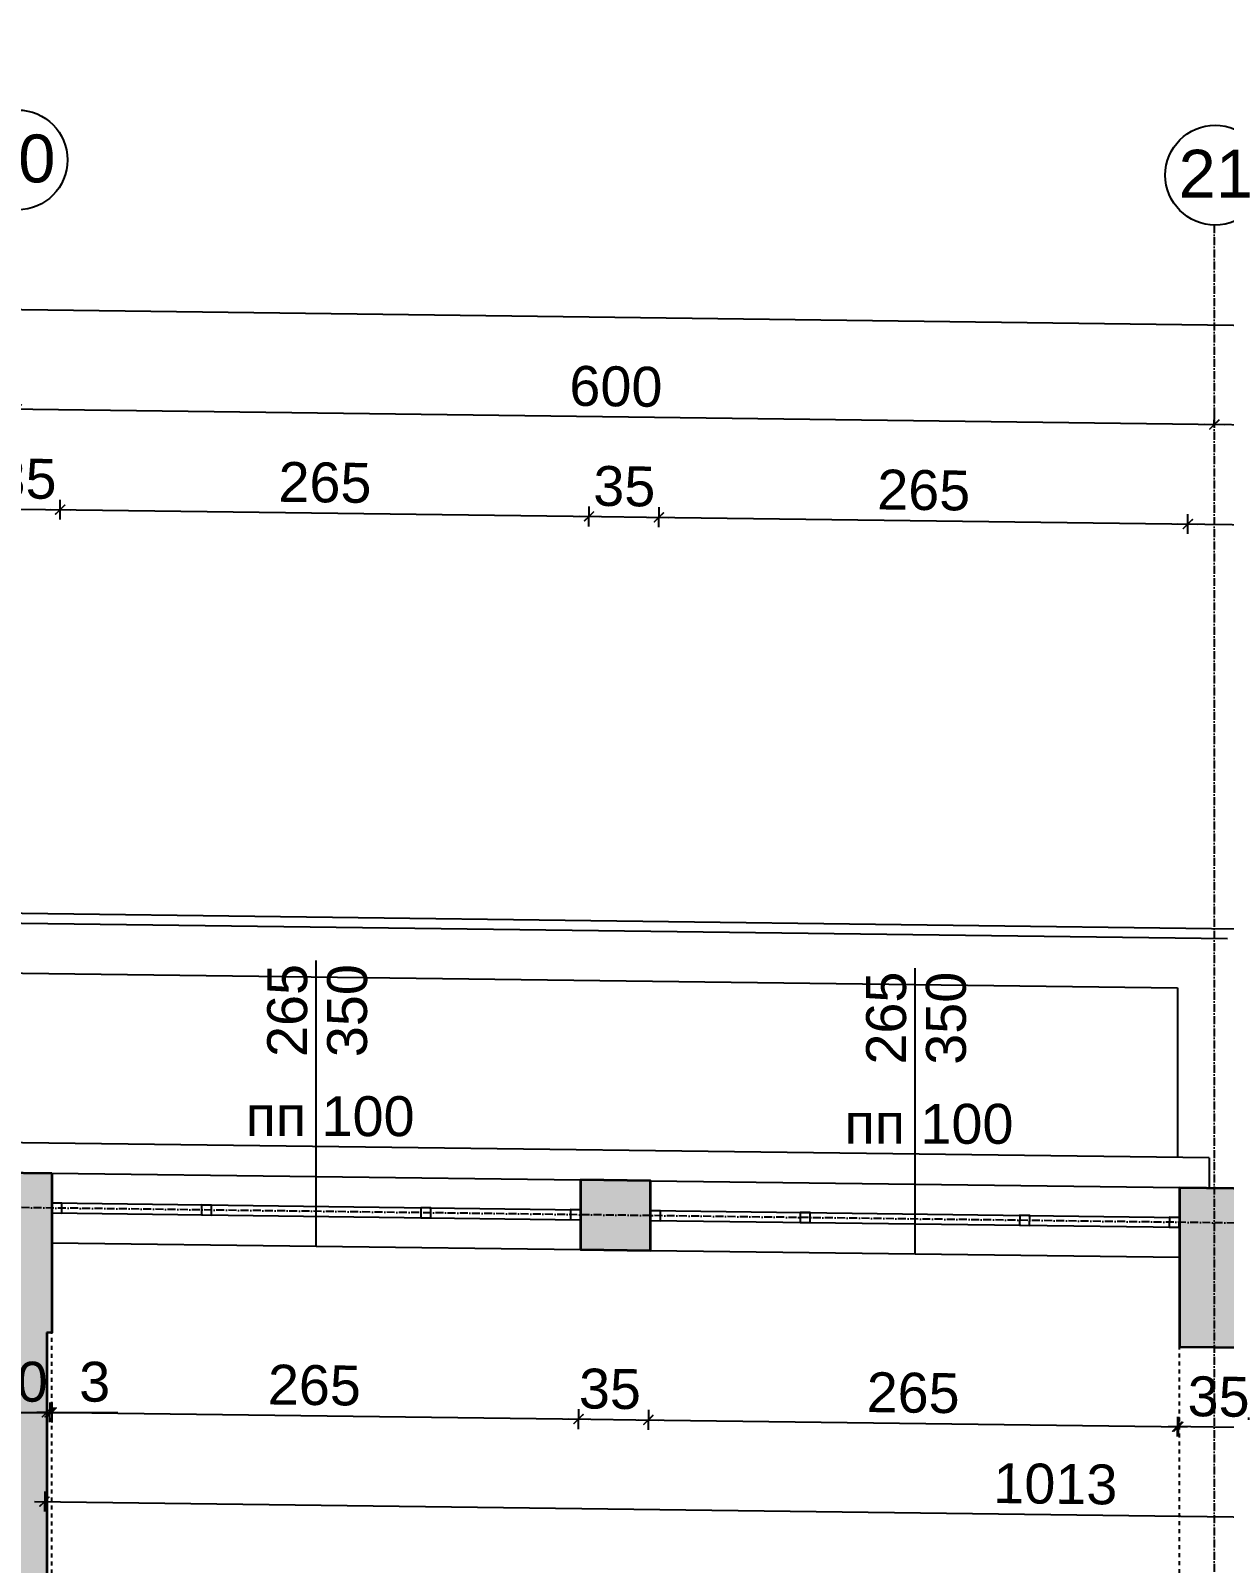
# Model space of a CAD drawing. Header units: inches. Extents: x -72385 to 39588, y -6525 to 66685.
# Drawn here: x -41718 to -41120, y 23797 to 24565 of the extents above; entities that cross this region are included whole.
import ezdxf

# ---------------------------------------------------------------- set-up
doc = ezdxf.new("R2010")
doc.units = ezdxf.units.IN
doc.header["$MEASUREMENT"] = 0
doc.linetypes.add('DashDot', pattern=[0.6, 0.4, -0.1, 0, -0.1])
doc.linetypes.add('Hidden', pattern=[0.4, 0.2, -0.2])
for name, color, linetype, lineweight in [('Изгледни линии', 253, 'Continuous', 25), ('Надписи коти външни', 252, 'Continuous', 25), ('Надписи коти вътрешни', 252, 'Continuous', 25), ('Надписи Оси', 252, 'Continuous', 25), ('Надписи прозорци', 252, 'Continuous', 25), ('Оси', 252, 'DashDot', 25), ('Прозорци', 251, 'Continuous', 25), ('Пунктир', 253, 'Hidden', 25), ('Разрезни линии', 7, 'Continuous', 35), ('Щрих стени', 254, 'Continuous', 25)]:
    doc.layers.add(name, color=color, linetype=linetype, lineweight=lineweight)
doc.styles.add('Arial Regular', font='arial.ttf')
doc.styles.get("Standard").update_dxf_attribs({"font": 'arial.ttf'})
doc.dimstyles.new('Annotative', dxfattribs={"dimscale": 0, "dimtxt": 20, "dimasz": 5, "dimexe": 5, "dimexo": 5, "dimgap": 5, "dimtad": 1, "dimdec": 0, "dimzin": 0, "dimdsep": 46, "dimtxsty": 'Standard', "dimblk": 'ARCHTICK', "dimcen": 5, "dimdle": 5, "dimadec": 0, "dimazin": 0, "dimtfac": 1, "dimtdec": 0, "dimtofl": 0, "dimtmove": 0, "dimatfit": 3, "dimldrblk": 'ARCHTICK', "dimfxl": 5, "dimfxlon": 1, "dimtolj": 1, "dimtzin": 0, "dimarcsym": 1})

# ---------------------------------------------------------------- blocks, each defined once
blk = doc.blocks.new('_ArchTick')
at = {"color": 0, "linetype": 'ByBlock', "const_width": 0.15}
blk.add_lwpolyline([(-0.5, -0.5), (0.5, 0.5)], dxfattribs=at)
blk = doc.blocks.new('*D2873')
at = {"layer": 'Defpoints', "color": 0, "ltscale": 50, "transparency": 16777216}
for p in [(-41707.34, 23957.41), (-41442.34, 23954.04), (-41443.42, 23869.13)]:
    blk.add_point(p, dxfattribs=at)
at = {"layer": 'Надписи коти вътрешни', "color": 0, "lineweight": -2, "ltscale": 50, "transparency": 16777216}
for p, q in [((-41708.35, 23877.5), (-41708.48, 23867.51)), ((-41443.35, 23874.13), (-41443.48, 23864.13)), ((-41713.42, 23872.57), (-41438.42, 23869.07))]:
    blk.add_line(p, q, dxfattribs=at)
at = {"layer": 'Надписи коти вътрешни', "color": 0, "lineweight": -2, "ltscale": 50, "transparency": 16777216, "xscale": 5, "yscale": 5, "zscale": 5}
for p, rotation in [((-41708.42, 23872.5), 179.2706286525463), ((-41443.42, 23869.13), 359.2706286525462)]:
    blk.add_blockref('_ArchTick', p, dxfattribs=dict(at, rotation=rotation))
at = {"layer": 'Надписи коти вътрешни', "color": 0, "ltscale": 50, "transparency": 16777216, "insert": (-41575.72, 23886.03), "char_height": 20, "attachment_point": 5, "rotation": 359.27063}
blk.add_mtext('\\A1;265', dxfattribs=at)
blk = doc.blocks.new('*D2874')
at = {"layer": 'Defpoints', "color": 0, "ltscale": 50, "transparency": 16777216}
for p in [(-41709.84, 23922.44), (-41707.34, 23922.41), (-41707.34, 23872.49)]:
    blk.add_point(p, dxfattribs=at)
at = {"layer": 'Надписи коти вътрешни', "color": 0, "lineweight": -2, "ltscale": 50, "transparency": 16777216}
for p, q in [((-41709.84, 23877.49), (-41709.84, 23867.49)), ((-41707.34, 23877.49), (-41707.34, 23867.49)), ((-41709.84, 23872.49), (-41714.84, 23872.49)), ((-41707.34, 23872.49), (-41674.24, 23872.49))]:
    blk.add_line(p, q, dxfattribs=at)
at = {"layer": 'Надписи коти вътрешни', "color": 0, "lineweight": -2, "ltscale": 50, "transparency": 16777216, "xscale": 5, "yscale": 5, "zscale": 5}
blk.add_blockref('_ArchTick', (-41709.84, 23872.49), dxfattribs=at)
at = {"layer": 'Надписи коти вътрешни', "color": 0, "lineweight": -2, "ltscale": 50, "transparency": 16777216, "xscale": 5, "yscale": 5, "zscale": 5, "rotation": 180}
blk.add_blockref('_ArchTick', (-41707.34, 23872.49), dxfattribs=at)
at = {"layer": 'Надписи коти вътрешни', "color": 0, "ltscale": 50, "transparency": 16777216, "insert": (-41685.79, 23887.71), "char_height": 20, "attachment_point": 5}
blk.add_mtext('\\A1;3', dxfattribs=at)
blk = doc.blocks.new('*D2875')
at = {"layer": 'Defpoints', "color": 0, "ltscale": 50, "transparency": 16777216}
for p in [(-41442.34, 23954.04), (-41407.34, 23953.6), (-41408.42, 23868.69)]:
    blk.add_point(p, dxfattribs=at)
at = {"layer": 'Надписи коти вътрешни', "color": 0, "lineweight": -2, "ltscale": 50, "transparency": 16777216}
for p, q in [((-41443.35, 23874.13), (-41443.48, 23864.13)), ((-41408.35, 23873.69), (-41408.48, 23863.69)), ((-41448.42, 23869.19), (-41403.42, 23868.62))]:
    blk.add_line(p, q, dxfattribs=at)
at = {"layer": 'Надписи коти вътрешни', "color": 0, "lineweight": -2, "ltscale": 50, "transparency": 16777216, "xscale": 5, "yscale": 5, "zscale": 5}
for p, rotation in [((-41443.42, 23869.13), 179.2706286525581), ((-41408.42, 23868.69), 359.2706286525582)]:
    blk.add_blockref('_ArchTick', p, dxfattribs=dict(at, rotation=rotation))
at = {"layer": 'Надписи коти вътрешни', "color": 0, "ltscale": 50, "transparency": 16777216, "insert": (-41427.62, 23884.15), "char_height": 20, "attachment_point": 5, "rotation": 359.27063}
blk.add_mtext('\\A1;35', dxfattribs=at)
blk = doc.blocks.new('*D2876')
at = {"layer": 'Defpoints', "color": 0, "ltscale": 50, "transparency": 16777216}
for p in [(-41407.34, 23953.6), (-41142.34, 23950.22), (-41143.42, 23865.31)]:
    blk.add_point(p, dxfattribs=at)
at = {"layer": 'Надписи коти вътрешни', "color": 0, "lineweight": -2, "ltscale": 50, "transparency": 16777216}
for p, q in [((-41408.35, 23873.69), (-41408.48, 23863.69)), ((-41413.42, 23868.75), (-41138.42, 23865.25)), ((-41143.35, 23870.31), (-41143.48, 23860.31))]:
    blk.add_line(p, q, dxfattribs=at)
at = {"layer": 'Надписи коти вътрешни', "color": 0, "lineweight": -2, "ltscale": 50, "transparency": 16777216, "xscale": 5, "yscale": 5, "zscale": 5}
for p, rotation in [((-41408.42, 23868.69), 179.270628652547), ((-41143.42, 23865.31), 359.270628652547)]:
    blk.add_blockref('_ArchTick', p, dxfattribs=dict(at, rotation=rotation))
at = {"layer": 'Надписи коти вътрешни', "color": 0, "ltscale": 50, "transparency": 16777216, "insert": (-41275.72, 23882.21), "char_height": 20, "attachment_point": 5, "rotation": 359.27063}
blk.add_mtext('\\A1;265', dxfattribs=at)
blk = doc.blocks.new('*D2877')
at = {"layer": 'Defpoints', "color": 0, "ltscale": 50, "transparency": 16777216}
for p in [(-41142.34, 23905.22), (-41107.34, 23904.77), (-41142.85, 23865.3)]:
    blk.add_point(p, dxfattribs=at)
at = {"layer": 'Надписи коти вътрешни', "color": 0, "lineweight": -2, "ltscale": 50, "transparency": 16777216}
for p, q in [((-41142.78, 23870.3), (-41142.91, 23860.31)), ((-41107.78, 23869.86), (-41107.91, 23859.86)), ((-41102.85, 23864.8), (-41147.85, 23865.37))]:
    blk.add_line(p, q, dxfattribs=at)
at = {"layer": 'Надписи коти вътрешни', "color": 0, "lineweight": -2, "ltscale": 50, "transparency": 16777216, "xscale": 5, "yscale": 5, "zscale": 5}
for p, rotation in [((-41142.85, 23865.3), 179.2706286525464), ((-41107.85, 23864.86), 359.2706286525463)]:
    blk.add_blockref('_ArchTick', p, dxfattribs=dict(at, rotation=rotation))
at = {"layer": 'Надписи коти вътрешни', "color": 0, "ltscale": 50, "transparency": 16777216, "insert": (-41122.65, 23880.27), "char_height": 20, "attachment_point": 5, "rotation": 359.27063}
blk.add_mtext('\\A1;35', dxfattribs=at)
blk = doc.blocks.new('*D2920')
at = {"layer": 'Defpoints', "color": 0, "ltscale": 50, "transparency": 16777216}
for p in [(-41709.84, 23912.44), (-40697.34, 23899.55), (-40698.42, 23814.88)]:
    blk.add_point(p, dxfattribs=at)
at = {"layer": 'Надписи коти вътрешни', "color": 0, "lineweight": -2, "ltscale": 50, "transparency": 16777216}
for p, q in [((-41715.91, 23827.83), (-40693.42, 23814.82)), ((-41710.85, 23832.77), (-41710.98, 23822.77)), ((-40698.35, 23819.88), (-40698.48, 23809.88))]:
    blk.add_line(p, q, dxfattribs=at)
at = {"layer": 'Надписи коти вътрешни', "color": 0, "lineweight": -2, "ltscale": 50, "transparency": 16777216, "xscale": 5, "yscale": 5, "zscale": 5}
for p, rotation in [((-41710.92, 23827.77), 179.2706286525683), ((-40698.42, 23814.88), 359.2706286525683)]:
    blk.add_blockref('_ArchTick', p, dxfattribs=dict(at, rotation=rotation))
at = {"layer": 'Надписи коти вътрешни', "color": 0, "ltscale": 50, "transparency": 16777216, "insert": (-41204.47, 23836.54), "char_height": 20, "attachment_point": 5, "rotation": 359.27063}
blk.add_mtext('\\A1;1013', dxfattribs=at)
blk = doc.blocks.new('*D5747')
at = {"layer": 'Defpoints', "color": 0, "ltscale": 50, "transparency": 16777216}
for p in [(-41703.1, 24324.89), (-41742.34, 23992.86), (-41707.34, 23992.42)]:
    blk.add_point(p, dxfattribs=at)
at = {"layer": 'Надписи коти външни', "color": 0, "lineweight": -2, "ltscale": 50, "transparency": 16777216}
for p, q in [((-41738.17, 24320.34), (-41738.04, 24330.34)), ((-41703.17, 24319.89), (-41703.04, 24329.89)), ((-41743.1, 24325.4), (-41698.11, 24324.83))]:
    blk.add_line(p, q, dxfattribs=at)
at = {"layer": 'Надписи коти външни', "color": 0, "lineweight": -2, "ltscale": 50, "transparency": 16777216, "xscale": 5, "yscale": 5, "zscale": 5}
for p, rotation in [((-41738.1, 24325.34), 179.2706286525344), ((-41703.1, 24324.89), 359.2706286525344)]:
    blk.add_blockref('_ArchTick', p, dxfattribs=dict(at, rotation=rotation))
at = {"layer": 'Надписи коти външни', "color": 0, "ltscale": 50, "transparency": 16777216, "insert": (-41720.41, 24340.33), "char_height": 20, "attachment_point": 5, "rotation": 359.27063}
blk.add_mtext('\\A1;35', dxfattribs=at)
blk = doc.blocks.new('*D5748')
at = {"layer": 'Defpoints', "color": 0, "ltscale": 50, "transparency": 16777216}
for p in [(-41438.1, 24321.52), (-41707.34, 23992.42), (-41442.34, 23989.04)]:
    blk.add_point(p, dxfattribs=at)
at = {"layer": 'Надписи коти външни', "color": 0, "lineweight": -2, "ltscale": 50, "transparency": 16777216}
for p, q in [((-41703.17, 24319.89), (-41703.04, 24329.89)), ((-41708.1, 24324.95), (-41433.11, 24321.45)), ((-41438.17, 24316.52), (-41438.04, 24326.52))]:
    blk.add_line(p, q, dxfattribs=at)
at = {"layer": 'Надписи коти външни', "color": 0, "lineweight": -2, "ltscale": 50, "transparency": 16777216, "xscale": 5, "yscale": 5, "zscale": 5}
for p, rotation in [((-41703.1, 24324.89), 179.2706286525486), ((-41438.1, 24321.52), 359.2706286525486)]:
    blk.add_blockref('_ArchTick', p, dxfattribs=dict(at, rotation=rotation))
at = {"layer": 'Надписи коти външни', "color": 0, "ltscale": 50, "transparency": 16777216, "insert": (-41570.41, 24338.41), "char_height": 20, "attachment_point": 5, "rotation": 359.27063}
blk.add_mtext('\\A1;265', dxfattribs=at)
blk = doc.blocks.new('*D5749')
at = {"layer": 'Defpoints', "color": 0, "ltscale": 50, "transparency": 16777216}
for p in [(-41403.1, 24321.07), (-41442.34, 23989.04), (-41407.34, 23988.6)]:
    blk.add_point(p, dxfattribs=at)
at = {"layer": 'Надписи коти външни', "color": 0, "lineweight": -2, "ltscale": 50, "transparency": 16777216}
for p, q in [((-41443.1, 24321.58), (-41398.11, 24321.01)), ((-41438.17, 24316.52), (-41438.04, 24326.52)), ((-41403.17, 24316.07), (-41403.04, 24326.07))]:
    blk.add_line(p, q, dxfattribs=at)
at = {"layer": 'Надписи коти външни', "color": 0, "lineweight": -2, "ltscale": 50, "transparency": 16777216, "xscale": 5, "yscale": 5, "zscale": 5}
for p, rotation in [((-41438.1, 24321.52), 179.2706286525403), ((-41403.1, 24321.07), 359.2706286525403)]:
    blk.add_blockref('_ArchTick', p, dxfattribs=dict(at, rotation=rotation))
at = {"layer": 'Надписи коти външни', "color": 0, "ltscale": 50, "transparency": 16777216, "insert": (-41420.41, 24336.51), "char_height": 20, "attachment_point": 5, "rotation": 359.27063}
blk.add_mtext('\\A1;35', dxfattribs=at)
blk = doc.blocks.new('*D5750')
at = {"layer": 'Defpoints', "color": 0, "ltscale": 50, "transparency": 16777216}
for p in [(-41138.1, 24317.7), (-41407.34, 23988.6), (-41142.34, 23985.22)]:
    blk.add_point(p, dxfattribs=at)
at = {"layer": 'Надписи коти външни', "color": 0, "lineweight": -2, "ltscale": 50, "transparency": 16777216}
for p, q in [((-41408.1, 24321.14), (-41133.11, 24317.63)), ((-41403.17, 24316.07), (-41403.04, 24326.07)), ((-41138.17, 24312.7), (-41138.04, 24322.7))]:
    blk.add_line(p, q, dxfattribs=at)
at = {"layer": 'Надписи коти външни', "color": 0, "lineweight": -2, "ltscale": 50, "transparency": 16777216, "xscale": 5, "yscale": 5, "zscale": 5}
for p, rotation in [((-41403.1, 24321.07), 179.2706286525478), ((-41138.1, 24317.7), 359.2706286525478)]:
    blk.add_blockref('_ArchTick', p, dxfattribs=dict(at, rotation=rotation))
at = {"layer": 'Надписи коти външни', "color": 0, "ltscale": 50, "transparency": 16777216, "insert": (-41270.41, 24334.59), "char_height": 20, "attachment_point": 5, "rotation": 359.27063}
blk.add_mtext('\\A1;265', dxfattribs=at)
blk = doc.blocks.new('*D5768')
at = {"layer": 'Defpoints', "color": 0, "ltscale": 50, "transparency": 16777216}
for p in [(-41124.84, 24367.53), (-41124.84, 24367.53), (-40239.84, 24356.12)]:
    blk.add_point(p, dxfattribs=at)
at = {"layer": 'Надписи коти външни', "color": 0, "lineweight": -2, "ltscale": 50, "transparency": 16777216}
for p, q in [((-40234.84, 24356.06), (-41129.84, 24367.6)), ((-41124.84, 24367.53), (-41124.77, 24372.53)), ((-40239.84, 24356.12), (-40239.77, 24361.12))]:
    blk.add_line(p, q, dxfattribs=at)
at = {"layer": 'Надписи коти външни', "color": 0, "lineweight": -2, "ltscale": 50, "transparency": 16777216, "xscale": 5, "yscale": 5, "zscale": 5}
for p, rotation in [((-41124.84, 24367.53), 179.2613306404161), ((-40239.84, 24356.12), 359.2613306404161)]:
    blk.add_blockref('_ArchTick', p, dxfattribs=dict(at, rotation=rotation))
at = {"layer": 'Надписи коти външни', "color": 0, "ltscale": 50, "transparency": 16777216, "insert": (-40682.14, 24377.04), "char_height": 20, "attachment_point": 5, "rotation": 359.26133}
blk.add_mtext('\\A1;885', dxfattribs=at)
blk = doc.blocks.new('*D5769')
at = {"layer": 'Defpoints', "color": 0, "ltscale": 50, "transparency": 16777216}
for p in [(-41724.84, 24375.17), (-41724.84, 24375.17), (-41124.84, 24367.53)]:
    blk.add_point(p, dxfattribs=at)
at = {"layer": 'Надписи коти външни', "color": 0, "lineweight": -2, "ltscale": 50, "transparency": 16777216}
for p, q in [((-41119.84, 24367.47), (-41729.84, 24375.23)), ((-41724.84, 24375.17), (-41724.77, 24380.17)), ((-41124.84, 24367.53), (-41124.77, 24372.53))]:
    blk.add_line(p, q, dxfattribs=at)
at = {"layer": 'Надписи коти външни', "color": 0, "lineweight": -2, "ltscale": 50, "transparency": 16777216, "xscale": 5, "yscale": 5, "zscale": 5}
for p, rotation in [((-41724.84, 24375.17), 179.2706286525994), ((-41124.84, 24367.53), 359.2706286525993)]:
    blk.add_blockref('_ArchTick', p, dxfattribs=dict(at, rotation=rotation))
at = {"layer": 'Надписи коти външни', "color": 0, "ltscale": 50, "transparency": 16777216, "insert": (-41424.64, 24386.56), "char_height": 20, "attachment_point": 5, "rotation": 359.27063}
blk.add_mtext('\\A1;600', dxfattribs=at)
blk = doc.blocks.new('*D5760')
at = {"layer": 'Defpoints', "color": 0, "ltscale": 50, "transparency": 16777216}
for p in [(-40216.83, 24405.98), (-52317.34, 24127.49), (-40222.34, 23973.51)]:
    blk.add_point(p, dxfattribs=at)
at = {"layer": 'Надписи коти външни', "color": 0, "lineweight": -2, "ltscale": 50, "transparency": 16777216}
for p, q in [((-52311.9, 24554.95), (-52311.77, 24564.95)), ((-52316.83, 24560.02), (-40211.83, 24405.91)), ((-40216.9, 24400.98), (-40216.77, 24410.98))]:
    blk.add_line(p, q, dxfattribs=at)
at = {"layer": 'Надписи коти външни', "color": 0, "lineweight": -2, "ltscale": 50, "transparency": 16777216, "xscale": 5, "yscale": 5, "zscale": 5}
for p, rotation in [((-52311.83, 24559.95), 179.2706286525472), ((-40216.83, 24405.98), 359.2706286525473)]:
    blk.add_blockref('_ArchTick', p, dxfattribs=dict(at, rotation=rotation))
at = {"layer": 'Надписи коти външни', "color": 0, "ltscale": 50, "transparency": 16777216, "insert": (-46264.14, 24498.18), "char_height": 20, "attachment_point": 5, "rotation": 359.27063}
blk.add_mtext('\\A1;12095', dxfattribs=at)
blk = doc.blocks.new('*D5832')
at = {"layer": 'Defpoints', "color": 0, "ltscale": 50, "transparency": 16777216}
for p in [(-40903.1, 24314.71), (-41142.34, 23985.22), (-40907.34, 23982.23)]:
    blk.add_point(p, dxfattribs=at)
at = {"layer": 'Надписи коти външни', "color": 0, "lineweight": -2, "ltscale": 50, "transparency": 16777216}
for p, q in [((-41138.17, 24312.7), (-41138.04, 24322.7)), ((-40903.17, 24309.71), (-40903.04, 24319.71)), ((-41143.1, 24317.76), (-40898.11, 24314.64))]:
    blk.add_line(p, q, dxfattribs=at)
at = {"layer": 'Надписи коти външни', "color": 0, "lineweight": -2, "ltscale": 50, "transparency": 16777216, "xscale": 5, "yscale": 5, "zscale": 5}
for p, rotation in [((-41138.1, 24317.7), 179.2706286525453), ((-40903.1, 24314.71), 359.2706286525453)]:
    blk.add_blockref('_ArchTick', p, dxfattribs=dict(at, rotation=rotation))
at = {"layer": 'Надписи коти външни', "color": 0, "ltscale": 50, "transparency": 16777216, "insert": (-41020.41, 24331.42), "char_height": 20, "attachment_point": 5, "rotation": 359.27063}
blk.add_mtext('\\A1;235', dxfattribs=at)
blk = doc.blocks.new('*D7306')
at = {"layer": 'Defpoints', "color": 0, "ltscale": 10, "transparency": 16777216}
for p in [(-41739.84, 23885.12), (-41709.84, 23885.12), (-41709.84, 23872.49)]:
    blk.add_point(p, dxfattribs=at)
at = {"layer": 'Надписи коти вътрешни', "color": 0, "lineweight": -2, "ltscale": 10, "transparency": 16777216}
for p, q in [((-41739.84, 23877.49), (-41739.84, 23867.49)), ((-41709.84, 23877.49), (-41709.84, 23867.49)), ((-41744.84, 23872.49), (-41704.84, 23872.49))]:
    blk.add_line(p, q, dxfattribs=at)
at = {"layer": 'Надписи коти вътрешни', "color": 0, "lineweight": -2, "ltscale": 10, "transparency": 16777216, "xscale": 5, "yscale": 5, "zscale": 5, "rotation": 180}
blk.add_blockref('_ArchTick', (-41739.84, 23872.49), dxfattribs=at)
at = {"layer": 'Надписи коти вътрешни', "color": 0, "lineweight": -2, "ltscale": 10, "transparency": 16777216, "xscale": 5, "yscale": 5, "zscale": 5}
blk.add_blockref('_ArchTick', (-41709.84, 23872.49), dxfattribs=at)
at = {"layer": 'Надписи коти вътрешни', "color": 0, "ltscale": 10, "transparency": 16777216, "insert": (-41724.84, 23887.71), "char_height": 20, "attachment_point": 5}
blk.add_mtext('\\A1;30', dxfattribs=at)

msp = doc.modelspace()

# ---------------------------------------------------------------- hatches: boundary and pattern name
at = {"layer": 'Щрих стени', "ltscale": 10}
h = msp.add_hatch(color=256, dxfattribs=at)
h.dxf.hatch_style = 1
h.paths.add_polyline_path([(-42607.34, 24003.88), (-42642.34, 24004.32), (-42642.34, 23969.32), (-42607.34, 23968.87)])
h.paths.add_polyline_path([(-42094.84, 23394.8), (-42299.84, 23397.41), (-42299.84, 23427.37), (-42309.84, 23427.49), (-42309.84, 23920.08), (-42307.34, 23920.05), (-42307.34, 24000.06), (-42342.34, 24000.5), (-42342.34, 23920.49), (-42339.84, 23920.46), (-42339.84, 23427.87), (-42349.84, 23428), (-42349.84, 23398.05), (-42549.84, 23400.59), (-42549.84, 23370.59), (-42349.84, 23368.05), (-42349.84, 23337.99), (-42299.84, 23337.36), (-42299.84, 23367.41), (-42094.84, 23364.8)])
h.paths.add_polyline_path([(-42007.34, 23996.24), (-42042.34, 23996.68), (-42042.34, 23961.68), (-42007.34, 23961.23)])
h.paths.add_polyline_path([(-41499.84, 23387.23), (-41699.84, 23389.77), (-41699.84, 23419.73), (-41709.84, 23419.85), (-41709.84, 23912.44), (-41707.34, 23912.41), (-41707.34, 23992.42), (-41742.34, 23992.86), (-41742.34, 23912.86), (-41739.84, 23912.82), (-41739.84, 23420.24), (-41774.84, 23420.68), (-41774.84, 23390.73), (-41934.84, 23392.76), (-41934.84, 23362.76), (-41749.84, 23360.41), (-41749.84, 23330.36), (-41699.84, 23329.72), (-41699.84, 23359.77), (-41499.84, 23357.22)])
h.paths.add_polyline_path([(-41407.34, 23988.6), (-41442.34, 23989.04), (-41442.34, 23954.04), (-41407.34, 23953.6)])
h.paths.add_polyline_path([(-40222.34, 23973.51), (-40717.34, 23979.81), (-40717.34, 23964.81), (-40907.34, 23967.23), (-40907.34, 23982.23), (-41142.34, 23985.22), (-41142.34, 23905.22), (-41107.34, 23904.77), (-41107.34, 23949.78), (-40697.34, 23944.56), (-40697.34, 23657.03), (-40667.34, 23656.65), (-40667.34, 23929.17), (-40622.34, 23928.6), (-40622.34, 23943.6), (-40257.34, 23938.96), (-40257.34, 23683.93), (-40267.34, 23684.06), (-40267.34, 23609.06), (-40257.34, 23608.93), (-40257.34, 23371.41), (-40497.34, 23374.46), (-40497.34, 23344.46), (-40257.34, 23341.41), (-40257.34, 23098.89), (-40267.34, 23099.01), (-40267.34, 23024.01), (-40257.34, 23023.88), (-40257.34, 22773.86), (-40647.34, 22778.83), (-40647.34, 22798.83), (-40667.34, 22799.08), (-40667.34, 22819.08), (-40697.34, 22819.47), (-40697.34, 22779.46), (-40732.34, 22779.91), (-40732.34, 22749.91), (-40207.34, 22743.22), (-40207.34, 22763.22), (-40222.34, 22763.41)])
h.paths.add_polyline_path([(-40597.34, 23405.74), (-40667.34, 23406.63), (-40667.34, 23436.63), (-40697.34, 23437.02), (-40697.34, 23377.01), (-41069.84, 23381.75), (-41069.84, 23407.01), (-41199.84, 23408.66), (-41199.84, 23383.41), (-41339.84, 23385.19), (-41339.84, 23355.19), (-41199.84, 23353.41), (-41199.84, 23328.66), (-41142.34, 23327.93), (-41142.34, 23297.92), (-41112.34, 23297.54), (-41112.34, 23327.54), (-41069.84, 23327), (-41069.84, 23351.75), (-40697.34, 23347.01), (-40697.34, 22919.47), (-40667.34, 22919.09), (-40667.34, 23346.63), (-40597.34, 23345.74)])
h.paths.add_polyline_path([(-41112.34, 23137.53), (-41142.34, 23137.91), (-41142.34, 23082.65), (-41949.84, 23092.93), (-41949.84, 23062.93), (-41749.84, 23060.38), (-41749.84, 22910.37), (-41744.84, 22910.31), (-41744.84, 23060.32), (-41207.34, 23053.48), (-41207.34, 22983.47), (-41142.34, 22982.64), (-41142.34, 22792.63), (-41182.34, 22793.14), (-41182.34, 22728.13), (-41699.84, 22734.72), (-41699.84, 22819.73), (-41749.84, 22820.36), (-41749.84, 22765.36), (-41774.84, 22765.68), (-41774.84, 22730.67), (-41754.84, 22730.42), (-41142.34, 22722.62), (-41142.34, 22185.08), (-41707.34, 22192.27), (-41707.34, 22237.28), (-41742.34, 22237.72), (-41742.34, 22157.71), (-41738.03, 22019.81), (-41401.27, 22028.66), (-41401.8, 22048.66), (-41708.66, 22040.59), (-41712, 22147.33), (-41124.55, 22139.85), (-41121.98, 22056.01), (-41321.83, 22050.76), (-41321.3, 22030.77), (-41291.31, 22031.56), (-41289.48, 21971.58), (-41269.48, 21972.11), (-41271.32, 22032.08), (-41121.37, 22036.02), (-41116.17, 21866.1), (-41098.68, 21866.56), (-41107.34, 22149.63), (-41097.34, 22149.5), (-41097.34, 22184.51), (-41112.34, 22184.7), (-41112.34, 22404.71), (-41077.34, 22404.27), (-41077.34, 22434.27), (-41112.34, 22434.72), (-41112.34, 22754.74), (-41042.34, 22753.85), (-41042.34, 22783.85), (-41087.34, 22784.43), (-41087.34, 22804.43), (-41112.34, 22804.75)])

# ---------------------------------------------------------------- linework, layer by layer
at = {"layer": 'Изгледни линии', "ltscale": 50}
for p, q in [((-45969.84, 24176.69), (-41113.29, 24114.87)), ((-45939.84, 24146.31), (-41143.29, 24085.24)), ((-41143.29, 24085.24), (-41143.29, 24000.24)), ((-41127.34, 24000.03), (-45937.34, 24061.27)), ((-41127.34, 24000.03), (-41127.34, 23985.03)), ((-41707.34, 23992.42), (-41442.34, 23989.04)), ((-41407.34, 23988.6), (-41142.34, 23985.22)), ((-41707.34, 23957.41), (-41442.34, 23954.04)), ((-41407.34, 23953.6), (-41142.34, 23950.22))]:
    msp.add_line(p, q, dxfattribs=at)
msp.add_lwpolyline([(-45964.84, 24066.62), (-45964.84, 24171.63), (-41118.29, 24109.93)], dxfattribs=at)
at = {"layer": 'Надписи Оси', "ltscale": 50}
for centre in [(-41724.4, 24500.18), (-41124.4, 24492.54)]:
    msp.add_circle(centre, 25, dxfattribs=at)
at = {"layer": 'Надписи прозорци', "ltscale": 50}
for p, q in [((-41574.84, 23955.73), (-41574.84, 24098.88)), ((-41274.77, 23951.91), (-41274.77, 24095.06))]:
    msp.add_line(p, q, dxfattribs=at)
at = {"layer": 'Оси', "ltscale": 10}
for p, q in [((-41124.84, 24467.54), (-41124.84, 22167.35)), ((-39839.84, 23951.14), (-52799.84, 24116.13))]:
    msp.add_line(p, q, dxfattribs=at)
at = {"layer": 'Прозорци', "ltscale": 50}
for p, q in [((-41707.34, 23977.42), (-41442.34, 23974.04)), ((-41407.34, 23973.6), (-41142.34, 23970.22)), ((-41707.34, 23972.42), (-41442.34, 23969.04)), ((-41407.34, 23968.6), (-41142.34, 23965.22))]:
    msp.add_line(p, q, dxfattribs=at)
for points in [[(-41707.34, 23972.42), (-41702.34, 23972.35), (-41702.27, 23977.35), (-41707.27, 23977.42), (-41707.34, 23972.42)], [(-41632.35, 23971.46), (-41627.35, 23971.4), (-41627.29, 23976.4), (-41632.29, 23976.46), (-41632.35, 23971.46)], [(-41522.39, 23970.06), (-41517.39, 23970), (-41517.33, 23975), (-41522.32, 23975.06), (-41522.39, 23970.06)], [(-41447.4, 23969.11), (-41442.4, 23969.05), (-41442.34, 23974.05), (-41447.34, 23974.11), (-41447.4, 23969.11)], [(-41407.34, 23968.6), (-41402.34, 23968.53), (-41402.27, 23973.53), (-41407.27, 23973.6), (-41407.34, 23968.6)], [(-41332.35, 23967.64), (-41327.35, 23967.58), (-41327.29, 23972.58), (-41332.29, 23972.64), (-41332.35, 23967.64)], [(-41222.39, 23966.24), (-41217.39, 23966.18), (-41217.33, 23971.18), (-41222.32, 23971.24), (-41222.39, 23966.24)], [(-41147.4, 23965.29), (-41142.4, 23965.23), (-41142.34, 23970.23), (-41147.34, 23970.29), (-41147.4, 23965.29)]]:
    msp.add_lwpolyline(points, dxfattribs=at)
at = {"layer": 'Пунктир', "ltscale": 10}
for p, q in [((-41707.34, 23419.82), (-41707.34, 23912.41)), ((-41142.34, 23407.93), (-41142.34, 23905.22))]:
    msp.add_line(p, q, dxfattribs=at)
at = {"layer": 'Разрезни линии', "ltscale": 50}
for p, q in [((-41742.34, 23992.86), (-41707.34, 23992.42)), ((-41707.34, 23992.42), (-41707.34, 23912.41)), ((-41142.34, 23985.22), (-40907.34, 23982.23)), ((-41142.34, 23985.22), (-41142.34, 23905.22)), ((-41707.34, 23912.41), (-41709.84, 23912.44)), ((-41709.84, 23912.44), (-41709.84, 23419.85)), ((-41107.34, 23904.77), (-41142.34, 23905.22))]:
    msp.add_line(p, q, dxfattribs=at)
msp.add_lwpolyline([(-41442.34, 23989.04), (-41442.34, 23954.04), (-41407.34, 23953.6), (-41407.34, 23988.6)], close=True, dxfattribs=at)

# ---------------------------------------------------------------- texts
at = {"layer": 'Надписи Оси', "ltscale": 100, "char_height": 24, "width": 27.2128, "attachment_point": 1, "style": 'Arial Regular'}
for s, insert in [('\\pxqc;20', (-41737.72, 24512.9)), ('\\pxqc;21', (-41137.72, 24505.26))]:
    msp.add_mtext(s, dxfattribs=dict(at, insert=insert))
at = {"layer": 'Надписи прозорци', "ltscale": 100, "char_height": 20, "width": 180.4891, "attachment_point": 1, "rotation": 90, "style": 'Arial Regular'}
for s, insert in [('265', (-41599.35, 24050.59)), ('350', (-41569.35, 24050.51)), ('265', (-41299.29, 24046.77)), ('350', (-41269.29, 24046.69))]:
    msp.add_mtext(s, dxfattribs=dict(at, insert=insert))
at = {"layer": 'Надписи прозорци', "ltscale": 100, "char_height": 20, "width": 180.4891, "attachment_point": 1, "style": 'Arial Regular'}
for insert in [(-41610.15, 24030.92), (-41310.09, 24027.1)]:
    msp.add_mtext('пп 100', dxfattribs=dict(at, insert=insert))

# ---------------------------------------------------------------- dimensions: what is measured, and where the dimension line sits
at = {"layer": 'Надписи коти външни', "ltscale": 50}
dim = msp.add_aligned_dim(p1=(-52317.34, 24127.49), p2=(-40222.34, 23973.51), distance=432.5, text='12095', dimstyle='Annotative', override={"dimscale": 0, "dimtix": 0, "dimtofl": 0, "dimtmove": 0, "dimatfit": 3}, dxfattribs=at)
dim.commit()
dim.dimension.update_dxf_attribs({"geometry": '*D5760', "text_midpoint": (-46264.14, 24498.18)})
for p1, p2, distance, picture, middle in [((-41124.84, 24367.53), (-41724.84, 24375.17), 0, '*D5769', (-41424.64, 24386.56)), ((-40239.84, 24356.12), (-41124.84, 24367.53), 0, '*D5768', (-40682.14, 24377.04)), ((-41707.34, 23992.42), (-41442.34, 23989.04), 332.5, '*D5748', (-41570.41, 24338.41)), ((-41407.34, 23988.6), (-41142.34, 23985.22), 332.5, '*D5750', (-41270.41, 24334.59)), ((-41142.34, 23985.22), (-40907.34, 23982.23), 332.5, '*D5832', (-41020.41, 24331.42))]:
    dim = msp.add_aligned_dim(p1=p1, p2=p2, distance=distance, dimstyle='Annotative', override={"dimscale": 0, "dimtix": 0, "dimtofl": 0, "dimtmove": 0, "dimatfit": 3}, dxfattribs=at)
    dim.commit()
    dim.dimension.update_dxf_attribs({"geometry": picture, "text_midpoint": middle})
for base, p1, p2, picture, middle in [((-41703.1, 24324.89), (-41742.34, 23992.86), (-41707.34, 23992.42), '*D5747', (-41720.6, 24325.11)), ((-41403.1, 24321.07), (-41442.34, 23989.04), (-41407.34, 23988.6), '*D5749', (-41420.6, 24321.29))]:
    dim = msp.add_linear_dim(base=base, p1=p1, p2=p2, angle=359.27063, dimstyle='Annotative', override={"dimscale": 0, "dimtix": 0, "dimtofl": 0, "dimtmove": 0, "dimatfit": 3}, dxfattribs=at)
    dim.commit()
    dim.dimension.update_dxf_attribs({"geometry": picture, "text_midpoint": middle, "dimtype": 129})
at = {"layer": 'Надписи коти вътрешни', "ltscale": 50}
for p1, p2, distance, picture, middle in [((-41707.34, 23957.41), (-41442.34, 23954.04), -84.92, '*D2873', (-41575.72, 23886.03)), ((-41407.34, 23953.6), (-41142.34, 23950.22), -84.92, '*D2876', (-41275.72, 23882.21)), ((-41709.84, 23912.44), (-40697.34, 23899.55), -84.68, '*D2920', (-41204.47, 23836.54))]:
    dim = msp.add_aligned_dim(p1=p1, p2=p2, distance=distance, dimstyle='Annotative', override={"dimscale": 0, "dimtix": 0, "dimtofl": 0, "dimtmove": 0, "dimatfit": 3}, dxfattribs=at)
    dim.commit()
    dim.dimension.update_dxf_attribs({"geometry": picture, "text_midpoint": middle})
for base, p1, p2, angle, picture, middle in [((-41408.42, 23868.69), (-41442.34, 23954.04), (-41407.34, 23953.6), 359.27063, '*D2875', (-41427.81, 23868.93)), ((-41142.85, 23865.3), (-41107.34, 23904.77), (-41142.34, 23905.22), 179.27063, '*D2877', (-41122.85, 23865.05))]:
    dim = msp.add_linear_dim(base=base, p1=p1, p2=p2, angle=angle, dimstyle='Annotative', override={"dimscale": 0, "dimtix": 0, "dimtofl": 0, "dimtmove": 0, "dimatfit": 3}, dxfattribs=at)
    dim.commit()
    dim.dimension.update_dxf_attribs({"geometry": picture, "text_midpoint": middle, "dimtype": 129})
dim = msp.add_linear_dim(base=(-41707.33731907, 23872.49098947), p1=(-41709.83731907, 23922.44366261), p2=(-41707.33731907, 23922.41183606), dimstyle='Annotative', override={"dimscale": 0, "dimtix": 0, "dimtofl": 0, "dimtmove": 0, "dimatfit": 3}, dxfattribs=at)
dim.commit()
dim.dimension.update_dxf_attribs({"geometry": '*D2874', "text_midpoint": (-41685.78888797, 23887.7092705)})
at = {"layer": 'Надписи коти вътрешни', "ltscale": 10}
dim = msp.add_linear_dim(base=(-41709.84, 23872.49), p1=(-41739.84, 23885.12), p2=(-41709.84, 23885.12), angle=0, dimstyle='Annotative', override={"dimscale": 0, "dimtix": 0, "dimtofl": 0, "dimtmove": 0, "dimatfit": 3}, dxfattribs=at)
dim.commit()
dim.dimension.update_dxf_attribs({"geometry": '*D7306', "text_midpoint": (-41724.84, 23872.49), "dimtype": 129})

doc.saveas('drawing.dxf')
